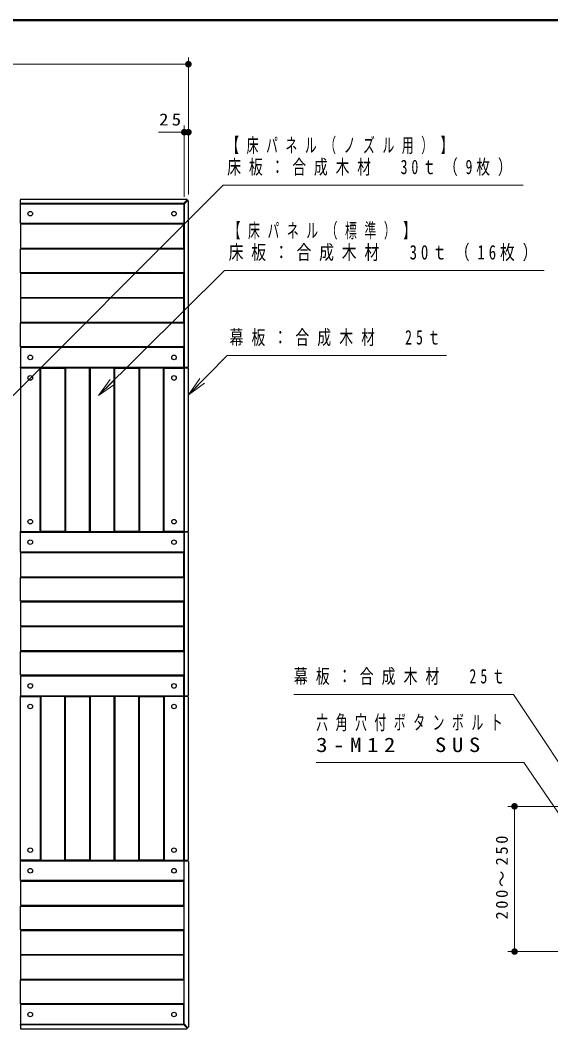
# Model space of a CAD drawing. Units: millimetres on the paper, with parts at other scales. Extents: x -385 to 0, y -594 to 267.
# Drawn here: x -252.9 to -172.2, y 113.5 to 267 of the extents above; entities that cross this region are included whole.
import ezdxf

# ---------------------------------------------------------------- set-up
doc = ezdxf.new("R2010")
doc.units = ezdxf.units.MM
doc.linetypes.add('USER2', pattern=[6, 3, -1, 1, -1])
for name, color, linetype, lineweight in [('1_10', 7, 'Continuous', 25), ('1_40', 7, 'Continuous', 25), ('LY_3', 7, 'Continuous', 13)]:
    doc.layers.add(name, color=color, linetype=linetype, lineweight=lineweight)
doc.styles.add('ＭＳ ゴシック', font='')
doc.styles.get('ＭＳ ゴシック').set_extended_font_data('MS Gothic')

# ---------------------------------------------------------------- blocks, each defined once
blk = doc.blocks.new('filled_dot')
at = {"color": 0, "linetype": 'Continuous', "lineweight": -2, "const_width": 1.25}
blk.add_lwpolyline([(-0.625, 0, 1), (0.625, 0, 1)], format="xyb", close=True, dxfattribs=at)

msp = doc.modelspace()

# ---------------------------------------------------------------- linework, layer by layer
at = {"layer": '1_10', "lineweight": 13}
for p, q in [((-168.396, 147.354), (-178.696, 147.354)), ((-177.696, 125.254), (-177.696, 147.354)), ((-168.696, 125.254), (-178.696, 125.254))]:
    msp.add_line(p, q, dxfattribs=at)
for points in [[(-166.259, 146.943), (-177.871, 164.382), (-211.268, 164.382)], [(-168.582, 142.76), (-176.29, 154.047), (-207.871, 154.047)]]:
    msp.add_lwpolyline(points, dxfattribs=at)
at = {"layer": '1_40', "lineweight": 13}
for p, q in [((-227.319, 240.473), (-227.319, 261.3)), ((-353.569, 260.3), (-227.319, 260.3)), ((-227.944, 240.118), (-227.944, 250.948)), ((-231.861, 249.948), (-227.319, 249.948)), ((-241.008, 209.863), (-239.23, 212.331)), ((-241.008, 209.863), (-238.878, 211.976)), ((-227.303, 209.959), (-225.559, 212.451)), ((-227.303, 209.959), (-225.202, 212.1)), ((-238.526, 211.621), (-241.008, 209.863)), ((-224.845, 211.75), (-227.303, 209.959))]:
    msp.add_line(p, q, dxfattribs=at)
at = {"layer": '1_40', "color": 32}
for p, q in [((-252.881, 239.193), (-252.881, 239.668)), ((-252.806, 239.743), (-227.588, 239.743)), ((-227.535, 239.615), (-228.01, 239.14)), ((-227.447, 239.526), (-227.922, 239.051)), ((-227.319, 214.255), (-227.319, 239.473)), ((-228.063, 239.118), (-252.806, 239.118)), ((-227.944, 238.998), (-227.944, 214.255)), ((-227.944, 213.98), (-227.944, 189.255)), ((-227.869, 214.18), (-227.394, 214.18)), ((-227.394, 214.055), (-227.869, 214.055)), ((-227.319, 189.255), (-227.319, 213.98)), ((-227.944, 188.98), (-227.944, 164.255)), ((-227.869, 189.18), (-227.394, 189.18)), ((-227.394, 189.055), (-227.869, 189.055)), ((-227.319, 164.255), (-227.319, 188.98)), ((-227.944, 163.98), (-227.944, 139.255)), ((-227.869, 164.18), (-227.394, 164.18)), ((-227.394, 164.055), (-227.869, 164.055)), ((-227.319, 139.255), (-227.319, 163.98)), ((-227.944, 114.237), (-227.944, 138.98)), ((-227.869, 139.18), (-227.394, 139.18)), ((-227.869, 139.055), (-227.394, 139.055)), ((-227.319, 138.98), (-227.319, 113.762)), ((-252.881, 114.043), (-252.881, 113.568)), ((-228.063, 114.118), (-252.806, 114.118)), ((-227.535, 113.621), (-228.01, 114.096)), ((-227.447, 113.709), (-227.922, 114.184)), ((-252.806, 113.493), (-227.588, 113.493))]:
    msp.add_line(p, q, dxfattribs=at)
at = {"layer": '1_40', "linetype": 'USER2', "lineweight": 13}
for p, q in [((-227.944, 239.118), (-252.944, 239.118)), ((-227.944, 214.118), (-227.944, 239.118)), ((-252.944, 214.118), (-227.944, 214.118)), ((-227.944, 214.118), (-252.944, 214.118)), ((-227.944, 189.118), (-227.944, 214.118)), ((-252.944, 189.118), (-227.944, 189.118)), ((-227.944, 189.118), (-252.944, 189.118)), ((-227.944, 164.118), (-227.944, 189.118)), ((-252.944, 164.118), (-227.944, 164.118)), ((-227.944, 164.118), (-252.944, 164.118)), ((-227.944, 139.118), (-227.944, 164.118)), ((-252.944, 139.118), (-227.944, 139.118)), ((-227.944, 139.118), (-252.944, 139.118)), ((-227.944, 114.118), (-227.944, 139.118)), ((-252.944, 114.118), (-227.944, 114.118))]:
    msp.add_line(p, q, dxfattribs=at)
at = {"layer": '1_40', "lineweight": 13}
for points in [[(-257.935, 205.986), (-222.046, 241.875), (-176.406, 241.875)], [(-241.008, 209.863), (-221.832, 228.889), (-173.193, 228.889)], [(-227.303, 209.959), (-221.42, 215.956), (-188.056, 215.956)]]:
    msp.add_lwpolyline(points, dxfattribs=at)
at = {"layer": '1_40', "color": 40}
for points in [[(-228.006, 236.055), (-252.881, 236.055), (-252.881, 239.055), (-228.006, 239.055)], [(-228.006, 232.305), (-228.006, 235.93), (-252.881, 235.93), (-252.881, 232.305)], [(-228.006, 228.555), (-252.881, 228.555), (-252.881, 232.18), (-228.006, 232.18)], [(-228.006, 224.805), (-228.006, 228.43), (-252.881, 228.43), (-252.881, 224.805)], [(-228.006, 224.68), (-252.881, 224.68), (-252.881, 221.055), (-228.006, 221.055)], [(-228.006, 220.93), (-228.006, 217.305), (-252.881, 217.305), (-252.881, 220.93)], [(-228.006, 217.18), (-252.881, 217.18), (-252.881, 214.18), (-228.006, 214.18)], [(-249.881, 189.18), (-249.881, 214.055), (-252.881, 214.055), (-252.881, 189.18)], [(-246.131, 189.18), (-249.756, 189.18), (-249.756, 214.055), (-246.131, 214.055)], [(-242.381, 189.18), (-242.381, 214.055), (-246.006, 214.055), (-246.006, 189.18)], [(-242.256, 189.18), (-238.631, 189.18), (-238.631, 214.055), (-242.256, 214.055)], [(-238.506, 189.18), (-238.506, 214.055), (-234.881, 214.055), (-234.881, 189.18)], [(-234.756, 189.18), (-231.131, 189.18), (-231.131, 214.055), (-234.756, 214.055)], [(-231.006, 189.18), (-231.006, 214.055), (-228.006, 214.055), (-228.006, 189.18)], [(-228.006, 186.055), (-252.881, 186.055), (-252.881, 189.055), (-228.006, 189.055)], [(-228.006, 182.305), (-228.006, 185.93), (-252.881, 185.93), (-252.881, 182.305)], [(-228.006, 178.555), (-252.881, 178.555), (-252.881, 182.18), (-228.006, 182.18)], [(-228.006, 174.805), (-228.006, 178.43), (-252.881, 178.43), (-252.881, 174.805)], [(-228.006, 174.68), (-252.881, 174.68), (-252.881, 171.055), (-228.006, 171.055)], [(-228.006, 170.93), (-228.006, 167.305), (-252.881, 167.305), (-252.881, 170.93)], [(-228.006, 167.18), (-252.881, 167.18), (-252.881, 164.18), (-228.006, 164.18)], [(-249.881, 164.055), (-249.881, 139.18), (-252.881, 139.18), (-252.881, 164.055)], [(-246.131, 164.055), (-249.756, 164.055), (-249.756, 139.18), (-246.131, 139.18)], [(-242.381, 164.055), (-242.381, 139.18), (-246.006, 139.18), (-246.006, 164.055)], [(-238.631, 164.055), (-242.256, 164.055), (-242.256, 139.18), (-238.631, 139.18)], [(-238.506, 164.055), (-238.506, 139.18), (-234.881, 139.18), (-234.881, 164.055)], [(-234.756, 164.055), (-231.131, 164.055), (-231.131, 139.18), (-234.756, 139.18)], [(-231.006, 164.055), (-231.006, 139.18), (-228.006, 139.18), (-228.006, 164.055)], [(-228.006, 136.055), (-252.881, 136.055), (-252.881, 139.055), (-228.006, 139.055)], [(-228.006, 132.305), (-228.006, 135.93), (-252.881, 135.93), (-252.881, 132.305)], [(-228.006, 128.555), (-252.881, 128.555), (-252.881, 132.18), (-228.006, 132.18)], [(-228.006, 124.805), (-228.006, 128.43), (-252.881, 128.43), (-252.881, 124.805)], [(-228.006, 124.68), (-252.881, 124.68), (-252.881, 121.055), (-228.006, 121.055)], [(-228.006, 120.93), (-228.006, 117.305), (-252.881, 117.305), (-252.881, 120.93)], [(-228.006, 117.18), (-252.881, 117.18), (-252.881, 114.18), (-228.006, 114.18)]]:
    msp.add_lwpolyline(points, close=True, dxfattribs=at)
for centre in [(-251.381, 237.555), (-229.506, 237.555), (-251.381, 215.68), (-229.506, 215.68), (-251.381, 212.555), (-229.506, 212.555), (-251.381, 190.68), (-229.506, 190.68), (-251.381, 187.555), (-229.506, 187.555), (-251.381, 165.68), (-229.506, 165.68), (-251.381, 162.555), (-229.506, 162.555), (-251.381, 140.68), (-229.506, 140.68), (-251.381, 137.555), (-229.506, 137.555), (-251.381, 115.68), (-229.506, 115.68)]:
    msp.add_circle(centre, 0.35, dxfattribs=at)
at = {"layer": '1_40', "color": 32}
for centre, start, end in [((-252.806, 239.668), 90, 180), ((-227.588, 239.668), 315, 90), ((-227.394, 239.473), 0, 135), ((-252.806, 239.193), 180, 270), ((-228.063, 239.193), 270, 315), ((-227.869, 238.998), 135, 180), ((-227.869, 214.255), 180, 270), ((-227.869, 213.98), 90, 180), ((-227.394, 214.255), 270, 0), ((-227.394, 213.98), 0, 90), ((-227.869, 189.255), 180, 270), ((-227.869, 188.98), 90, 180), ((-227.394, 189.255), 270, 0), ((-227.394, 188.98), 0, 90), ((-227.869, 164.255), 180, 270), ((-227.394, 164.255), 270, 0), ((-227.869, 163.98), 90, 180), ((-227.394, 163.98), 0, 90), ((-227.869, 139.255), 180, 270), ((-227.869, 138.98), 90, 180), ((-227.394, 139.255), 270, 0), ((-227.394, 138.98), 0, 90), ((-252.806, 114.043), 90, 180), ((-228.063, 114.043), 45, 90), ((-227.869, 114.237), 180, 225), ((-227.588, 113.568), 270, 45), ((-227.394, 113.762), 225, 0), ((-252.806, 113.568), 180, 270)]:
    msp.add_arc(centre, 0.075, start, end, dxfattribs=at)
at = {"layer": 'LY_3', "lineweight": 50}
msp.add_line((0, 267), (-385, 267), dxfattribs=at)

# ---------------------------------------------------------------- block references
at = {"layer": '1_10', "lineweight": 13, "xscale": 0.4, "yscale": 0.4}
for p, rotation in [((-177.696, 147.354), 270), ((-177.696, 125.254), 90)]:
    msp.add_blockref('filled_dot', p, dxfattribs=dict(at, rotation=rotation))
at = {"layer": '1_40', "lineweight": 13, "xscale": 0.4, "yscale": 0.4, "rotation": 180}
for p in [(-227.319, 260.3), (-227.319, 249.948)]:
    msp.add_blockref('filled_dot', p, dxfattribs=at)
at = {"layer": '1_40', "lineweight": 13, "xscale": 0.4, "yscale": 0.4}
msp.add_blockref('filled_dot', (-227.944, 249.948), dxfattribs=at)

# ---------------------------------------------------------------- texts
at = {"layer": '1_10', "char_height": 2.199, "attachment_point": 4, "style": 'ＭＳ ゴシック'}
for s, insert in [('\\T1.59;\\W0.7;幕板：合成木材\u300025ｔ', (-211.268, 167.032)), ('\\T1.64;\\W0.6;六角穴付ボタンボルト', (-207.871, 159.997)), ('\\T1.5;\\W1.15;3-M12\u3000SUS', (-207.871, 156.697))]:
    msp.add_mtext(s, dxfattribs=dict(at, insert=insert))
at = {"layer": '1_10', "insert": (-178.696, 136.714), "char_height": 1.833, "attachment_point": 8, "rotation": 90, "style": 'ＭＳ ゴシック'}
msp.add_mtext('\\T1.32;200～250', dxfattribs=at)
at = {"layer": '1_40', "style": 'ＭＳ ゴシック'}
for s, insert, char_height, attachment_point in [('\\T1.34;\\W1.15;25', (-229.861, 250.948), 1.833, 8), ('\\T1.64;\\W0.6;【床パネル（ノズル用）】', (-221.406, 247.825), 2.199, 4), ('\\T1.57;\\W0.7;床板：合成木材\u300030ｔ（9枚）', (-221.406, 244.525), 2.199, 4), ('\\T1.64;\\W0.6;【床パネル（標準）】', (-221.193, 234.839), 2.199, 4), ('\\T1.53;\\W0.75;床板：合成木材\u300030ｔ（16枚）', (-221.193, 231.539), 2.199, 4), ('\\T1.59;\\W0.7;幕板：合成木材\u300025ｔ', (-221.056, 218.606), 2.199, 4)]:
    msp.add_mtext(s, dxfattribs=dict(at, insert=insert, char_height=char_height, attachment_point=attachment_point))

doc.saveas('drawing.dxf')
